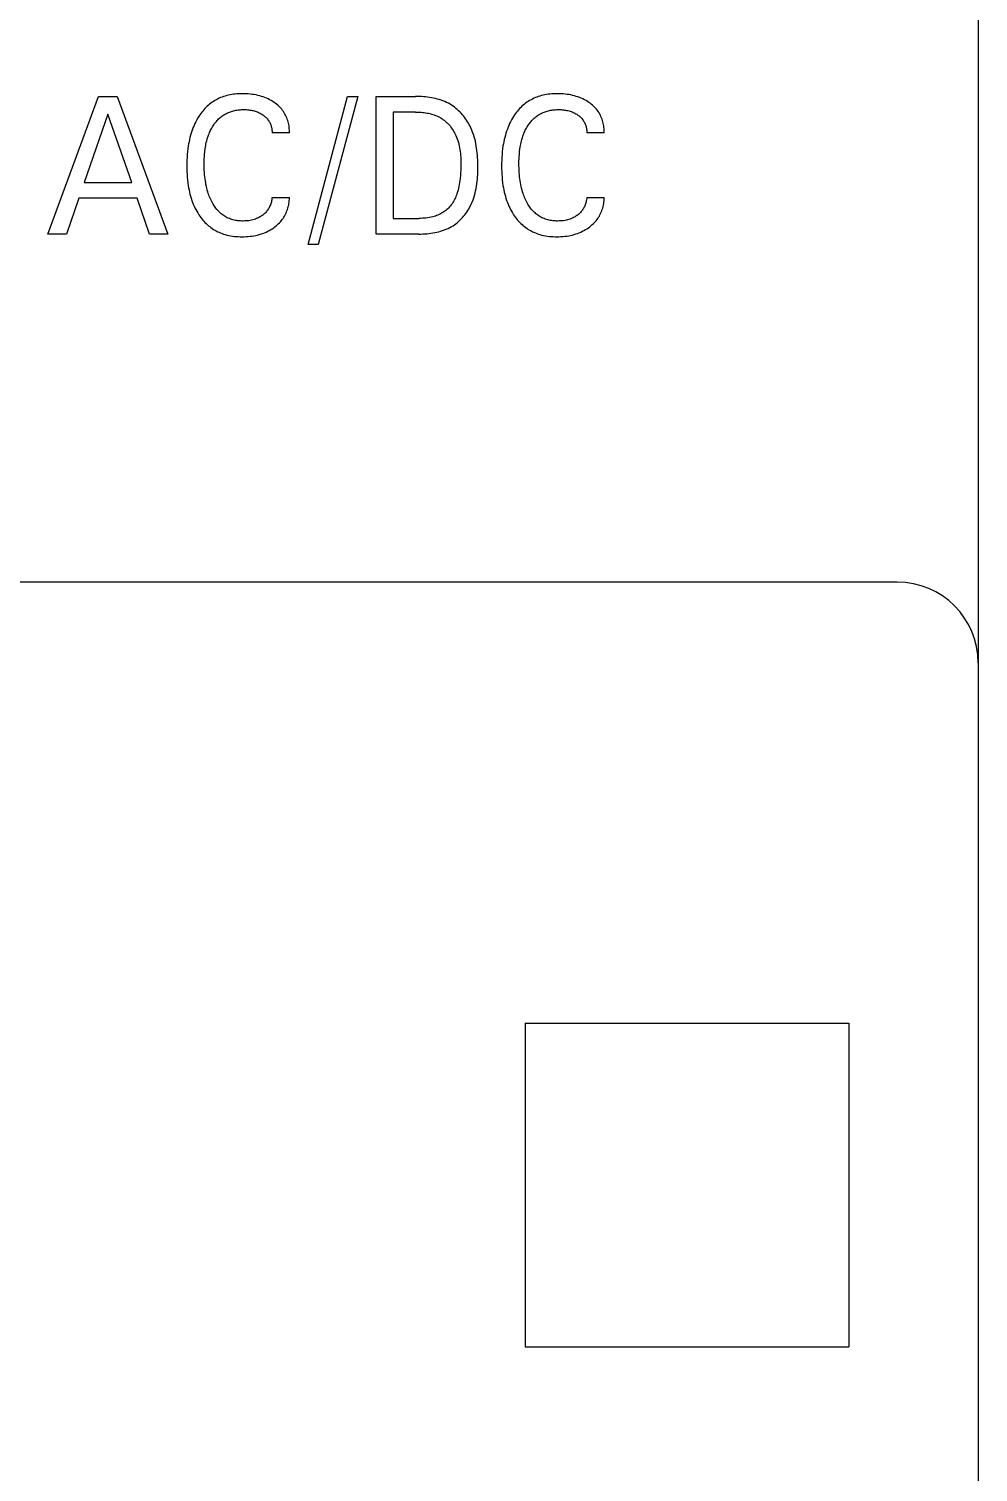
# Model space of a CAD drawing. Extents: x 0 to 420, y 0 to 297.
# Drawn here: x 182.57 to 194.3, y 216.5 to 234.33 of the extents above; entities that cross this region are included whole.
import ezdxf

# ---------------------------------------------------------------- set-up
doc = ezdxf.new("R2010")
doc.units = 0
doc.header["$LTSCALE"] = 23.1
doc.layers.add('10000_FRONT', color=7, linetype='CONTINUOUS')

msp = doc.modelspace()

# ---------------------------------------------------------------- linework, layer by layer
at = {"layer": '10000_FRONT', "color": 7, "linetype": 'CONTINUOUS'}
for p, q in [((194.3, 249), (194.3, 161)), ((182.8, 231.8), (183.428, 233.5)), ((183.428, 233.5), (183.658, 233.5)), ((183.658, 233.5), (184.286, 231.8)), ((184.849, 233.439), (184.833, 233.428)), ((184.866, 233.45), (184.849, 233.439)), ((184.883, 233.459), (184.866, 233.45)), ((184.9, 233.468), (184.883, 233.459)), ((184.918, 233.477), (184.9, 233.468)), ((184.936, 233.485), (184.918, 233.477)), ((184.954, 233.492), (184.936, 233.485)), ((184.973, 233.499), (184.954, 233.492)), ((184.991, 233.505), (184.973, 233.499)), ((185.012, 233.51), (184.991, 233.505)), ((185.033, 233.516), (185.012, 233.51)), ((185.054, 233.52), (185.033, 233.516)), ((185.075, 233.524), (185.054, 233.52)), ((185.096, 233.527), (185.075, 233.524)), ((185.117, 233.529), (185.096, 233.527)), ((185.139, 233.531), (185.117, 233.529)), ((185.16, 233.533), (185.139, 233.531)), ((185.181, 233.533), (185.16, 233.533)), ((185.203, 233.534), (185.181, 233.533)), ((185.228, 233.534), (185.203, 233.534)), ((185.253, 233.533), (185.228, 233.534)), ((185.278, 233.531), (185.253, 233.533)), ((185.303, 233.529), (185.278, 233.531)), ((185.328, 233.526), (185.303, 233.529)), ((185.353, 233.522), (185.328, 233.526)), ((185.375, 233.518), (185.353, 233.522)), ((185.398, 233.513), (185.375, 233.518)), ((185.42, 233.507), (185.398, 233.513)), ((185.442, 233.501), (185.42, 233.507)), ((185.463, 233.494), (185.442, 233.501)), ((185.485, 233.486), (185.463, 233.494)), ((185.505, 233.478), (185.485, 233.486)), ((185.524, 233.469), (185.505, 233.478)), ((185.543, 233.46), (185.524, 233.469)), ((185.562, 233.449), (185.543, 233.46)), ((185.581, 233.438), (185.562, 233.449)), ((185.599, 233.427), (185.581, 233.438)), ((186.02, 231.672), (186.507, 233.5)), ((186.631, 233.5), (186.144, 231.672)), ((186.507, 233.5), (186.631, 233.5)), ((186.861, 231.8), (186.861, 233.5)), ((186.861, 233.5), (187.346, 233.5)), ((187.37, 233.5), (187.346, 233.5)), ((187.395, 233.499), (187.37, 233.5)), ((187.419, 233.498), (187.395, 233.499)), ((187.444, 233.496), (187.419, 233.498)), ((187.469, 233.494), (187.444, 233.496)), ((187.493, 233.491), (187.469, 233.494)), ((187.518, 233.488), (187.493, 233.491)), ((187.542, 233.484), (187.518, 233.488)), ((187.567, 233.479), (187.542, 233.484)), ((187.591, 233.474), (187.567, 233.479)), ((187.615, 233.468), (187.591, 233.474)), ((187.639, 233.461), (187.615, 233.468)), ((187.662, 233.454), (187.639, 233.461)), ((187.685, 233.445), (187.662, 233.454)), ((187.708, 233.436), (187.685, 233.445)), ((187.73, 233.426), (187.708, 233.436)), ((188.74, 233.439), (188.723, 233.428)), ((188.756, 233.45), (188.74, 233.439)), ((188.774, 233.459), (188.756, 233.45)), ((188.791, 233.468), (188.774, 233.459)), ((188.809, 233.477), (188.791, 233.468)), ((188.827, 233.485), (188.809, 233.477)), ((188.845, 233.492), (188.827, 233.485)), ((188.863, 233.499), (188.845, 233.492)), ((188.882, 233.505), (188.863, 233.499)), ((188.903, 233.51), (188.882, 233.505)), ((188.923, 233.516), (188.903, 233.51)), ((188.944, 233.52), (188.923, 233.516)), ((188.965, 233.524), (188.944, 233.52)), ((188.987, 233.527), (188.965, 233.524)), ((189.008, 233.529), (188.987, 233.527)), ((189.029, 233.531), (189.008, 233.529)), ((189.051, 233.533), (189.029, 233.531)), ((189.072, 233.533), (189.051, 233.533)), ((189.093, 233.534), (189.072, 233.533)), ((189.119, 233.534), (189.093, 233.534)), ((189.144, 233.533), (189.119, 233.534)), ((189.169, 233.531), (189.144, 233.533)), ((189.194, 233.529), (189.169, 233.531)), ((189.219, 233.526), (189.194, 233.529)), ((189.243, 233.522), (189.219, 233.526)), ((189.266, 233.518), (189.243, 233.522)), ((189.288, 233.513), (189.266, 233.518)), ((189.31, 233.507), (189.288, 233.513)), ((189.332, 233.501), (189.31, 233.507)), ((189.354, 233.494), (189.332, 233.501)), ((189.375, 233.486), (189.354, 233.494)), ((189.395, 233.478), (189.375, 233.486)), ((189.415, 233.469), (189.395, 233.478)), ((189.434, 233.46), (189.415, 233.469)), ((189.453, 233.449), (189.434, 233.46)), ((189.471, 233.438), (189.453, 233.449)), ((189.489, 233.427), (189.471, 233.438)), ((183.544, 233.281), (183.251, 232.436)), ((183.838, 232.436), (183.544, 233.281)), ((184.679, 233.271), (184.666, 233.251)), ((184.691, 233.288), (184.679, 233.271)), ((184.703, 233.304), (184.691, 233.288)), ((184.715, 233.319), (184.703, 233.304)), ((184.729, 233.335), (184.715, 233.319)), ((184.742, 233.35), (184.729, 233.335)), ((184.756, 233.364), (184.742, 233.35)), ((184.771, 233.378), (184.756, 233.364)), ((184.786, 233.392), (184.771, 233.378)), ((184.801, 233.405), (184.786, 233.392)), ((184.817, 233.417), (184.801, 233.405)), ((184.833, 233.428), (184.817, 233.417)), ((184.943, 233.248), (184.953, 233.256)), ((184.953, 233.256), (184.964, 233.264)), ((184.964, 233.264), (184.975, 233.271)), ((184.975, 233.271), (184.986, 233.278)), ((184.986, 233.278), (184.997, 233.284)), ((184.997, 233.284), (185.009, 233.29)), ((185.009, 233.29), (185.021, 233.296)), ((185.021, 233.296), (185.033, 233.301)), ((185.033, 233.301), (185.045, 233.306)), ((185.045, 233.306), (185.057, 233.311)), ((185.057, 233.311), (185.07, 233.315)), ((185.07, 233.315), (185.083, 233.319)), ((185.083, 233.319), (185.097, 233.323)), ((185.097, 233.323), (185.111, 233.326)), ((185.111, 233.326), (185.125, 233.329)), ((185.125, 233.329), (185.139, 233.331)), ((185.139, 233.331), (185.153, 233.333)), ((185.153, 233.333), (185.167, 233.335)), ((185.167, 233.335), (185.182, 233.336)), ((185.182, 233.336), (185.196, 233.337)), ((185.196, 233.337), (185.21, 233.337)), ((185.21, 233.337), (185.225, 233.337)), ((185.225, 233.337), (185.239, 233.337)), ((185.239, 233.337), (185.254, 233.337)), ((185.254, 233.337), (185.269, 233.336)), ((185.269, 233.336), (185.284, 233.334)), ((185.284, 233.334), (185.298, 233.332)), ((185.298, 233.332), (185.313, 233.33)), ((185.313, 233.33), (185.326, 233.328)), ((185.326, 233.328), (185.339, 233.325)), ((185.339, 233.325), (185.352, 233.321)), ((185.352, 233.321), (185.365, 233.317)), ((185.365, 233.317), (185.378, 233.313)), ((185.378, 233.313), (185.391, 233.308)), ((185.391, 233.308), (185.403, 233.303)), ((185.403, 233.303), (185.414, 233.298)), ((185.414, 233.298), (185.426, 233.292)), ((185.426, 233.292), (185.437, 233.286)), ((185.437, 233.286), (185.448, 233.279)), ((185.448, 233.279), (185.459, 233.272)), ((185.459, 233.272), (185.468, 233.266)), ((185.468, 233.266), (185.476, 233.259)), ((185.476, 233.259), (185.485, 233.252)), ((185.613, 233.416), (185.599, 233.427)), ((185.628, 233.405), (185.613, 233.416)), ((185.642, 233.393), (185.628, 233.405)), ((185.655, 233.381), (185.642, 233.393)), ((185.668, 233.368), (185.655, 233.381)), ((185.681, 233.355), (185.668, 233.368)), ((185.692, 233.342), (185.681, 233.355)), ((185.703, 233.327), (185.692, 233.342)), ((185.714, 233.313), (185.703, 233.327)), ((185.723, 233.298), (185.714, 233.313)), ((185.732, 233.283), (185.723, 233.298)), ((185.74, 233.267), (185.732, 233.283)), ((185.748, 233.251), (185.74, 233.267)), ((187.07, 233.307), (187.07, 231.993)), ((187.346, 233.307), (187.07, 233.307)), ((187.346, 233.307), (187.363, 233.307)), ((187.363, 233.307), (187.381, 233.307)), ((187.381, 233.307), (187.399, 233.306)), ((187.399, 233.306), (187.417, 233.304)), ((187.417, 233.304), (187.435, 233.303)), ((187.435, 233.303), (187.453, 233.301)), ((187.453, 233.301), (187.471, 233.298)), ((187.471, 233.298), (187.489, 233.295)), ((187.489, 233.295), (187.507, 233.292)), ((187.507, 233.292), (187.524, 233.288)), ((187.524, 233.288), (187.542, 233.283)), ((187.542, 233.283), (187.559, 233.278)), ((187.559, 233.278), (187.576, 233.273)), ((187.576, 233.273), (187.593, 233.266)), ((187.593, 233.266), (187.609, 233.26)), ((187.609, 233.26), (187.626, 233.252)), ((187.752, 233.415), (187.73, 233.426)), ((187.773, 233.403), (187.752, 233.415)), ((187.792, 233.391), (187.773, 233.403)), ((187.81, 233.379), (187.792, 233.391)), ((187.827, 233.366), (187.81, 233.379)), ((187.844, 233.353), (187.827, 233.366)), ((187.861, 233.339), (187.844, 233.353)), ((187.877, 233.324), (187.861, 233.339)), ((187.893, 233.309), (187.877, 233.324)), ((187.908, 233.293), (187.893, 233.309)), ((187.923, 233.277), (187.908, 233.293)), ((187.937, 233.26), (187.923, 233.277)), ((187.951, 233.242), (187.937, 233.26)), ((188.57, 233.271), (188.556, 233.251)), ((188.581, 233.288), (188.57, 233.271)), ((188.594, 233.304), (188.581, 233.288)), ((188.606, 233.319), (188.594, 233.304)), ((188.619, 233.335), (188.606, 233.319)), ((188.633, 233.35), (188.619, 233.335)), ((188.647, 233.364), (188.633, 233.35)), ((188.661, 233.378), (188.647, 233.364)), ((188.676, 233.392), (188.661, 233.378)), ((188.692, 233.405), (188.676, 233.392)), ((188.707, 233.417), (188.692, 233.405)), ((188.723, 233.428), (188.707, 233.417)), ((188.833, 233.248), (188.844, 233.256)), ((188.844, 233.256), (188.854, 233.264)), ((188.854, 233.264), (188.865, 233.271)), ((188.865, 233.271), (188.876, 233.278)), ((188.876, 233.278), (188.888, 233.284)), ((188.888, 233.284), (188.899, 233.29)), ((188.899, 233.29), (188.911, 233.296)), ((188.911, 233.296), (188.923, 233.301)), ((188.923, 233.301), (188.935, 233.306)), ((188.935, 233.306), (188.948, 233.311)), ((188.948, 233.311), (188.96, 233.315)), ((188.96, 233.315), (188.974, 233.319)), ((188.974, 233.319), (188.988, 233.323)), ((188.988, 233.323), (189.002, 233.326)), ((189.002, 233.326), (189.016, 233.329)), ((189.016, 233.329), (189.03, 233.331)), ((189.03, 233.331), (189.044, 233.333)), ((189.044, 233.333), (189.058, 233.335)), ((189.058, 233.335), (189.072, 233.336)), ((189.072, 233.336), (189.087, 233.337)), ((189.087, 233.337), (189.101, 233.337)), ((189.101, 233.337), (189.115, 233.337)), ((189.115, 233.337), (189.13, 233.337)), ((189.13, 233.337), (189.145, 233.337)), ((189.145, 233.337), (189.159, 233.336)), ((189.159, 233.336), (189.174, 233.334)), ((189.174, 233.334), (189.189, 233.332)), ((189.189, 233.332), (189.203, 233.33)), ((189.203, 233.33), (189.217, 233.328)), ((189.217, 233.328), (189.23, 233.325)), ((189.23, 233.325), (189.243, 233.321)), ((189.243, 233.321), (189.256, 233.317)), ((189.256, 233.317), (189.269, 233.313)), ((189.269, 233.313), (189.281, 233.308)), ((189.281, 233.308), (189.293, 233.303)), ((189.293, 233.303), (189.305, 233.298)), ((189.305, 233.298), (189.316, 233.292)), ((189.316, 233.292), (189.328, 233.286)), ((189.328, 233.286), (189.339, 233.279)), ((189.339, 233.279), (189.349, 233.272)), ((189.349, 233.272), (189.358, 233.266)), ((189.358, 233.266), (189.367, 233.259)), ((189.367, 233.259), (189.375, 233.252)), ((189.504, 233.416), (189.489, 233.427)), ((189.518, 233.405), (189.504, 233.416)), ((189.532, 233.393), (189.518, 233.405)), ((189.546, 233.381), (189.532, 233.393)), ((189.559, 233.368), (189.546, 233.381)), ((189.571, 233.355), (189.559, 233.368)), ((189.583, 233.342), (189.571, 233.355)), ((189.594, 233.327), (189.583, 233.342)), ((189.604, 233.313), (189.594, 233.327)), ((189.614, 233.298), (189.604, 233.313)), ((189.623, 233.283), (189.614, 233.298)), ((189.631, 233.267), (189.623, 233.283)), ((189.638, 233.251), (189.631, 233.267)), ((184.59, 233.097), (184.581, 233.072)), ((184.599, 233.12), (184.59, 233.097)), ((184.608, 233.143), (184.599, 233.12)), ((184.618, 233.165), (184.608, 233.143)), ((184.629, 233.187), (184.618, 233.165)), ((184.641, 233.209), (184.629, 233.187)), ((184.653, 233.23), (184.641, 233.209)), ((184.666, 233.251), (184.653, 233.23)), ((184.806, 233.067), (184.813, 233.082)), ((184.813, 233.082), (184.82, 233.096)), ((184.82, 233.096), (184.828, 233.11)), ((184.828, 233.11), (184.836, 233.124)), ((184.836, 233.124), (184.844, 233.137)), ((184.844, 233.137), (184.851, 233.149)), ((184.851, 233.149), (184.859, 233.16)), ((184.859, 233.16), (184.867, 233.171)), ((184.867, 233.171), (184.876, 233.182)), ((184.876, 233.182), (184.884, 233.192)), ((184.884, 233.192), (184.893, 233.202)), ((184.893, 233.202), (184.902, 233.212)), ((184.902, 233.212), (184.912, 233.222)), ((184.912, 233.222), (184.922, 233.231)), ((184.922, 233.231), (184.932, 233.24)), ((184.932, 233.24), (184.943, 233.248)), ((185.485, 233.252), (185.493, 233.245)), ((185.493, 233.245), (185.501, 233.238)), ((185.501, 233.238), (185.508, 233.23)), ((185.508, 233.23), (185.515, 233.222)), ((185.515, 233.222), (185.522, 233.213)), ((185.522, 233.213), (185.528, 233.205)), ((185.528, 233.205), (185.534, 233.196)), ((185.534, 233.196), (185.539, 233.187)), ((185.539, 233.187), (185.544, 233.178)), ((185.544, 233.178), (185.549, 233.168)), ((185.549, 233.168), (185.553, 233.159)), ((185.553, 233.159), (185.557, 233.149)), ((185.557, 233.149), (185.56, 233.139)), ((185.56, 233.139), (185.563, 233.128)), ((185.563, 233.128), (185.566, 233.117)), ((185.566, 233.117), (185.568, 233.106)), ((185.568, 233.106), (185.57, 233.095)), ((185.57, 233.095), (185.571, 233.083)), ((185.571, 233.083), (185.572, 233.072)), ((185.755, 233.235), (185.748, 233.251)), ((185.761, 233.218), (185.755, 233.235)), ((185.766, 233.202), (185.761, 233.218)), ((185.771, 233.185), (185.766, 233.202)), ((185.775, 233.168), (185.771, 233.185)), ((185.779, 233.152), (185.775, 233.168)), ((185.782, 233.135), (185.779, 233.152)), ((185.784, 233.118), (185.782, 233.135)), ((185.786, 233.1), (185.784, 233.118)), ((185.787, 233.083), (185.786, 233.1)), ((185.787, 233.066), (185.787, 233.083)), ((187.626, 233.252), (187.642, 233.244)), ((187.642, 233.244), (187.657, 233.235)), ((187.657, 233.235), (187.671, 233.226)), ((187.671, 233.226), (187.685, 233.216)), ((187.685, 233.216), (187.699, 233.206)), ((187.699, 233.206), (187.712, 233.196)), ((187.712, 233.196), (187.725, 233.184)), ((187.725, 233.184), (187.737, 233.173)), ((187.737, 233.173), (187.749, 233.16)), ((187.749, 233.16), (187.761, 233.148)), ((187.761, 233.148), (187.772, 233.135)), ((187.772, 233.135), (187.782, 233.121)), ((187.782, 233.121), (187.792, 233.107)), ((187.792, 233.107), (187.802, 233.093)), ((187.802, 233.093), (187.812, 233.079)), ((187.812, 233.079), (187.82, 233.064)), ((187.964, 233.225), (187.951, 233.242)), ((187.976, 233.207), (187.964, 233.225)), ((187.988, 233.188), (187.976, 233.207)), ((187.999, 233.169), (187.988, 233.188)), ((188.01, 233.15), (187.999, 233.169)), ((188.02, 233.131), (188.01, 233.15)), ((188.03, 233.111), (188.02, 233.131)), ((188.042, 233.085), (188.03, 233.111)), ((188.052, 233.058), (188.042, 233.085)), ((188.481, 233.097), (188.472, 233.072)), ((188.489, 233.12), (188.481, 233.097)), ((188.499, 233.143), (188.489, 233.12)), ((188.509, 233.165), (188.499, 233.143)), ((188.52, 233.187), (188.509, 233.165)), ((188.531, 233.209), (188.52, 233.187)), ((188.543, 233.23), (188.531, 233.209)), ((188.556, 233.251), (188.543, 233.23)), ((188.697, 233.067), (188.703, 233.082)), ((188.703, 233.082), (188.711, 233.096)), ((188.711, 233.096), (188.718, 233.11)), ((188.718, 233.11), (188.726, 233.124)), ((188.726, 233.124), (188.735, 233.137)), ((188.735, 233.137), (188.742, 233.149)), ((188.742, 233.149), (188.75, 233.16)), ((188.75, 233.16), (188.758, 233.171)), ((188.758, 233.171), (188.766, 233.182)), ((188.766, 233.182), (188.775, 233.192)), ((188.775, 233.192), (188.784, 233.202)), ((188.784, 233.202), (188.793, 233.212)), ((188.793, 233.212), (188.803, 233.222)), ((188.803, 233.222), (188.813, 233.231)), ((188.813, 233.231), (188.823, 233.24)), ((188.823, 233.24), (188.833, 233.248)), ((189.375, 233.252), (189.383, 233.245)), ((189.383, 233.245), (189.391, 233.238)), ((189.391, 233.238), (189.399, 233.23)), ((189.399, 233.23), (189.406, 233.222)), ((189.406, 233.222), (189.413, 233.213)), ((189.413, 233.213), (189.419, 233.205)), ((189.419, 233.205), (189.424, 233.196)), ((189.424, 233.196), (189.43, 233.187)), ((189.43, 233.187), (189.435, 233.178)), ((189.435, 233.178), (189.439, 233.168)), ((189.439, 233.168), (189.443, 233.159)), ((189.443, 233.159), (189.447, 233.149)), ((189.447, 233.149), (189.451, 233.139)), ((189.451, 233.139), (189.454, 233.128)), ((189.454, 233.128), (189.457, 233.117)), ((189.457, 233.117), (189.459, 233.106)), ((189.459, 233.106), (189.461, 233.095)), ((189.461, 233.095), (189.462, 233.083)), ((189.462, 233.083), (189.463, 233.072)), ((189.645, 233.235), (189.638, 233.251)), ((189.651, 233.218), (189.645, 233.235)), ((189.657, 233.202), (189.651, 233.218)), ((189.662, 233.185), (189.657, 233.202)), ((189.666, 233.168), (189.662, 233.185)), ((189.669, 233.152), (189.666, 233.168)), ((189.672, 233.135), (189.669, 233.152)), ((189.675, 233.118), (189.672, 233.135)), ((189.676, 233.1), (189.675, 233.118)), ((189.678, 233.083), (189.676, 233.1)), ((189.678, 233.066), (189.678, 233.083)), ((184.541, 232.914), (184.537, 232.888)), ((184.546, 232.941), (184.541, 232.914)), ((184.552, 232.968), (184.546, 232.941)), ((184.558, 232.994), (184.552, 232.968)), ((184.565, 233.02), (184.558, 232.994)), ((184.573, 233.046), (184.565, 233.02)), ((184.581, 233.072), (184.573, 233.046)), ((184.752, 232.892), (184.756, 232.912)), ((184.756, 232.912), (184.76, 232.931)), ((184.76, 232.931), (184.765, 232.951)), ((184.765, 232.951), (184.77, 232.97)), ((184.77, 232.97), (184.776, 232.989)), ((184.776, 232.989), (184.783, 233.008)), ((184.783, 233.008), (184.788, 233.023)), ((184.788, 233.023), (184.794, 233.038)), ((184.794, 233.038), (184.8, 233.053)), ((184.8, 233.053), (184.806, 233.067)), ((185.572, 233.072), (185.573, 233.061)), ((185.573, 233.061), (185.573, 233.049)), ((185.787, 233.049), (185.573, 233.049)), ((185.787, 233.049), (185.787, 233.066)), ((187.82, 233.064), (187.829, 233.049)), ((187.829, 233.049), (187.837, 233.034)), ((187.837, 233.034), (187.844, 233.019)), ((187.844, 233.019), (187.853, 232.997)), ((187.853, 232.997), (187.861, 232.976)), ((187.861, 232.976), (187.869, 232.954)), ((187.869, 232.954), (187.875, 232.932)), ((187.875, 232.932), (187.881, 232.91)), ((187.881, 232.91), (187.886, 232.888)), ((188.062, 233.03), (188.052, 233.058)), ((188.071, 233.003), (188.062, 233.03)), ((188.079, 232.975), (188.071, 233.003)), ((188.086, 232.946), (188.079, 232.975)), ((188.092, 232.918), (188.086, 232.946)), ((188.097, 232.889), (188.092, 232.918)), ((188.432, 232.914), (188.427, 232.888)), ((188.437, 232.941), (188.432, 232.914)), ((188.442, 232.968), (188.437, 232.941)), ((188.449, 232.994), (188.442, 232.968)), ((188.456, 233.02), (188.449, 232.994)), ((188.463, 233.046), (188.456, 233.02)), ((188.472, 233.072), (188.463, 233.046)), ((188.643, 232.892), (188.647, 232.912)), ((188.647, 232.912), (188.651, 232.931)), ((188.651, 232.931), (188.656, 232.951)), ((188.656, 232.951), (188.661, 232.97)), ((188.661, 232.97), (188.667, 232.989)), ((188.667, 232.989), (188.673, 233.008)), ((188.673, 233.008), (188.678, 233.023)), ((188.678, 233.023), (188.684, 233.038)), ((188.684, 233.038), (188.69, 233.053)), ((188.69, 233.053), (188.697, 233.067)), ((189.463, 233.072), (189.463, 233.061)), ((189.463, 233.061), (189.463, 233.049)), ((189.678, 233.049), (189.463, 233.049)), ((189.678, 233.049), (189.678, 233.066)), ((184.522, 232.748), (184.52, 232.713)), ((184.524, 232.783), (184.522, 232.748)), ((184.527, 232.818), (184.524, 232.783)), ((184.532, 232.853), (184.527, 232.818)), ((184.537, 232.888), (184.532, 232.853)), ((184.734, 232.699), (184.735, 232.728)), ((184.735, 232.728), (184.736, 232.758)), ((184.736, 232.758), (184.738, 232.787)), ((184.738, 232.787), (184.741, 232.816)), ((184.741, 232.816), (184.746, 232.852)), ((184.746, 232.852), (184.749, 232.872)), ((184.749, 232.872), (184.752, 232.892)), ((187.886, 232.888), (187.891, 232.865)), ((187.891, 232.865), (187.894, 232.842)), ((187.894, 232.842), (187.897, 232.819)), ((187.897, 232.819), (187.9, 232.796)), ((187.9, 232.796), (187.902, 232.773)), ((187.902, 232.773), (187.904, 232.75)), ((187.904, 232.75), (187.905, 232.727)), ((187.905, 232.727), (187.906, 232.704)), ((188.101, 232.86), (188.097, 232.889)), ((188.105, 232.831), (188.101, 232.86)), ((188.108, 232.802), (188.105, 232.831)), ((188.111, 232.773), (188.108, 232.802)), ((188.112, 232.744), (188.111, 232.773)), ((188.114, 232.714), (188.112, 232.744)), ((188.412, 232.748), (188.411, 232.713)), ((188.415, 232.783), (188.412, 232.748)), ((188.418, 232.818), (188.415, 232.783)), ((188.422, 232.853), (188.418, 232.818)), ((188.427, 232.888), (188.422, 232.853)), ((188.624, 232.699), (188.625, 232.728)), ((188.625, 232.728), (188.627, 232.758)), ((188.627, 232.758), (188.629, 232.787)), ((188.629, 232.787), (188.632, 232.816)), ((188.632, 232.816), (188.636, 232.852)), ((188.636, 232.852), (188.639, 232.872)), ((188.639, 232.872), (188.643, 232.892)), ((184.52, 232.713), (184.519, 232.677)), ((184.519, 232.677), (184.519, 232.642)), ((184.519, 232.642), (184.519, 232.607)), ((184.519, 232.607), (184.52, 232.572)), ((184.52, 232.572), (184.522, 232.537)), ((184.733, 232.67), (184.734, 232.699)), ((184.734, 232.643), (184.733, 232.67)), ((184.734, 232.616), (184.734, 232.643)), ((184.735, 232.589), (184.734, 232.616)), ((184.737, 232.562), (184.735, 232.589)), ((184.739, 232.535), (184.737, 232.562)), ((187.903, 232.558), (187.901, 232.525)), ((187.905, 232.591), (187.903, 232.558)), ((187.906, 232.625), (187.905, 232.591)), ((187.906, 232.704), (187.906, 232.681)), ((187.906, 232.681), (187.906, 232.658)), ((187.906, 232.658), (187.906, 232.625)), ((188.115, 232.685), (188.114, 232.714)), ((188.114, 232.536), (188.115, 232.566)), ((188.115, 232.655), (188.115, 232.685)), ((188.115, 232.625), (188.115, 232.655)), ((188.115, 232.596), (188.115, 232.625)), ((188.115, 232.566), (188.115, 232.596)), ((188.41, 232.677), (188.409, 232.642)), ((188.409, 232.642), (188.41, 232.607)), ((188.411, 232.713), (188.41, 232.677)), ((188.41, 232.607), (188.411, 232.572)), ((188.411, 232.572), (188.412, 232.537)), ((188.624, 232.67), (188.624, 232.699)), ((188.624, 232.643), (188.624, 232.67)), ((188.625, 232.616), (188.624, 232.643)), ((188.626, 232.589), (188.625, 232.616)), ((188.627, 232.562), (188.626, 232.589)), ((188.629, 232.535), (188.627, 232.562)), ((183.251, 232.436), (183.838, 232.436)), ((184.522, 232.537), (184.524, 232.502)), ((184.524, 232.502), (184.527, 232.468)), ((184.527, 232.468), (184.532, 232.433)), ((184.532, 232.433), (184.537, 232.398)), ((184.537, 232.398), (184.541, 232.372)), ((184.541, 232.372), (184.546, 232.346)), ((184.742, 232.508), (184.739, 232.535)), ((184.745, 232.482), (184.742, 232.508)), ((184.748, 232.458), (184.745, 232.482)), ((184.752, 232.435), (184.748, 232.458)), ((184.756, 232.411), (184.752, 232.435)), ((184.761, 232.388), (184.756, 232.411)), ((184.766, 232.365), (184.761, 232.388)), ((184.772, 232.342), (184.766, 232.365)), ((187.877, 232.366), (187.871, 232.343)), ((187.882, 232.389), (187.877, 232.366)), ((187.887, 232.413), (187.882, 232.389)), ((187.891, 232.436), (187.887, 232.413)), ((187.894, 232.459), (187.891, 232.436)), ((187.898, 232.492), (187.894, 232.459)), ((187.901, 232.525), (187.898, 232.492)), ((188.095, 232.361), (188.1, 232.39)), ((188.1, 232.39), (188.104, 232.419)), ((188.104, 232.419), (188.107, 232.448)), ((188.107, 232.448), (188.11, 232.477)), ((188.11, 232.477), (188.112, 232.507)), ((188.112, 232.507), (188.114, 232.536)), ((188.412, 232.537), (188.415, 232.502)), ((188.415, 232.502), (188.418, 232.468)), ((188.418, 232.468), (188.422, 232.433)), ((188.422, 232.433), (188.427, 232.398)), ((188.427, 232.398), (188.432, 232.372)), ((188.432, 232.372), (188.437, 232.346)), ((188.632, 232.508), (188.629, 232.535)), ((188.635, 232.482), (188.632, 232.508)), ((188.639, 232.458), (188.635, 232.482)), ((188.642, 232.435), (188.639, 232.458)), ((188.647, 232.411), (188.642, 232.435)), ((188.651, 232.388), (188.647, 232.411)), ((188.657, 232.365), (188.651, 232.388)), ((188.663, 232.342), (188.657, 232.365)), ((183.184, 232.243), (183.032, 231.8)), ((183.904, 232.243), (183.184, 232.243)), ((184.058, 231.8), (183.904, 232.243)), ((184.546, 232.346), (184.552, 232.319)), ((184.552, 232.319), (184.558, 232.293)), ((184.558, 232.293), (184.565, 232.267)), ((184.565, 232.267), (184.573, 232.242)), ((184.573, 232.242), (184.581, 232.216)), ((184.581, 232.216), (184.59, 232.191)), ((184.59, 232.191), (184.599, 232.168)), ((184.779, 232.32), (184.772, 232.342)), ((184.784, 232.302), (184.779, 232.32)), ((184.79, 232.285), (184.784, 232.302)), ((184.797, 232.268), (184.79, 232.285)), ((184.803, 232.251), (184.797, 232.268)), ((184.811, 232.234), (184.803, 232.251)), ((184.818, 232.217), (184.811, 232.234)), ((184.827, 232.201), (184.818, 232.217)), ((184.835, 232.184), (184.827, 232.201)), ((184.843, 232.171), (184.835, 232.184)), ((185.56, 232.186), (185.556, 232.173)), ((185.564, 232.199), (185.56, 232.186)), ((185.567, 232.211), (185.564, 232.199)), ((185.569, 232.224), (185.567, 232.211)), ((185.571, 232.238), (185.569, 232.224)), ((185.573, 232.251), (185.571, 232.238)), ((185.573, 232.251), (185.787, 232.251)), ((185.781, 232.176), (185.784, 232.194)), ((185.784, 232.194), (185.786, 232.213)), ((185.786, 232.213), (185.787, 232.232)), ((185.787, 232.232), (185.787, 232.251)), ((187.806, 232.188), (187.797, 232.173)), ((187.815, 232.203), (187.806, 232.188)), ((187.824, 232.218), (187.815, 232.203)), ((187.831, 232.234), (187.824, 232.218)), ((187.839, 232.249), (187.831, 232.234)), ((187.845, 232.265), (187.839, 232.249)), ((187.852, 232.282), (187.845, 232.265)), ((187.857, 232.298), (187.852, 232.282)), ((187.865, 232.321), (187.857, 232.298)), ((187.871, 232.343), (187.865, 232.321)), ((188.034, 232.167), (188.046, 232.194)), ((188.046, 232.194), (188.057, 232.221)), ((188.057, 232.221), (188.067, 232.248)), ((188.067, 232.248), (188.075, 232.276)), ((188.075, 232.276), (188.083, 232.304)), ((188.083, 232.304), (188.089, 232.332)), ((188.089, 232.332), (188.095, 232.361)), ((188.437, 232.346), (188.443, 232.319)), ((188.443, 232.319), (188.449, 232.293)), ((188.449, 232.293), (188.456, 232.267)), ((188.456, 232.267), (188.464, 232.242)), ((188.464, 232.242), (188.472, 232.216)), ((188.472, 232.216), (188.481, 232.191)), ((188.481, 232.191), (188.49, 232.168)), ((188.669, 232.32), (188.663, 232.342)), ((188.675, 232.302), (188.669, 232.32)), ((188.681, 232.285), (188.675, 232.302)), ((188.687, 232.268), (188.681, 232.285)), ((188.694, 232.251), (188.687, 232.268)), ((188.701, 232.234), (188.694, 232.251)), ((188.709, 232.217), (188.701, 232.234)), ((188.717, 232.201), (188.709, 232.217)), ((188.726, 232.184), (188.717, 232.201)), ((188.734, 232.171), (188.726, 232.184)), ((189.451, 232.186), (189.447, 232.173)), ((189.454, 232.199), (189.451, 232.186)), ((189.457, 232.211), (189.454, 232.199)), ((189.46, 232.224), (189.457, 232.211)), ((189.462, 232.238), (189.46, 232.224)), ((189.463, 232.251), (189.462, 232.238)), ((189.463, 232.251), (189.678, 232.251)), ((189.672, 232.176), (189.674, 232.194)), ((189.674, 232.194), (189.676, 232.213)), ((189.676, 232.213), (189.677, 232.232)), ((189.677, 232.232), (189.678, 232.251)), ((184.599, 232.168), (184.609, 232.146)), ((184.609, 232.146), (184.619, 232.124)), ((184.619, 232.124), (184.63, 232.102)), ((184.63, 232.102), (184.641, 232.081)), ((184.641, 232.081), (184.654, 232.06)), ((184.654, 232.06), (184.667, 232.039)), ((184.667, 232.039), (184.68, 232.019)), ((184.68, 232.019), (184.692, 232.003)), ((184.851, 232.157), (184.843, 232.171)), ((184.86, 232.144), (184.851, 232.157)), ((184.869, 232.131), (184.86, 232.144)), ((184.879, 232.118), (184.869, 232.131)), ((184.889, 232.105), (184.879, 232.118)), ((184.899, 232.093), (184.889, 232.105)), ((184.91, 232.082), (184.899, 232.093)), ((184.921, 232.071), (184.91, 232.082)), ((184.932, 232.06), (184.921, 232.071)), ((184.944, 232.05), (184.932, 232.06)), ((184.955, 232.041), (184.944, 232.05)), ((184.967, 232.032), (184.955, 232.041)), ((184.979, 232.024), (184.967, 232.032)), ((184.992, 232.016), (184.979, 232.024)), ((185.005, 232.009), (184.992, 232.016)), ((185.018, 232.002), (185.005, 232.009)), ((185.416, 232.007), (185.405, 232.001)), ((185.427, 232.013), (185.416, 232.007)), ((185.438, 232.02), (185.427, 232.013)), ((185.449, 232.028), (185.438, 232.02)), ((185.459, 232.035), (185.449, 232.028)), ((185.468, 232.043), (185.459, 232.035)), ((185.477, 232.051), (185.468, 232.043)), ((185.486, 232.059), (185.477, 232.051)), ((185.495, 232.068), (185.486, 232.059)), ((185.503, 232.077), (185.495, 232.068)), ((185.51, 232.086), (185.503, 232.077)), ((185.518, 232.096), (185.51, 232.086)), ((185.524, 232.106), (185.518, 232.096)), ((185.531, 232.116), (185.524, 232.106)), ((185.537, 232.127), (185.531, 232.116)), ((185.542, 232.138), (185.537, 232.127)), ((185.547, 232.149), (185.542, 232.138)), ((185.552, 232.161), (185.547, 232.149)), ((185.556, 232.173), (185.552, 232.161)), ((185.708, 231.992), (185.718, 232.007)), ((185.718, 232.007), (185.727, 232.022)), ((185.727, 232.022), (185.736, 232.037)), ((185.736, 232.037), (185.743, 232.053)), ((185.743, 232.053), (185.75, 232.069)), ((185.75, 232.069), (185.757, 232.086)), ((185.757, 232.086), (185.763, 232.102)), ((185.763, 232.102), (185.769, 232.12)), ((185.769, 232.12), (185.773, 232.139)), ((185.773, 232.139), (185.778, 232.157)), ((185.778, 232.157), (185.781, 232.176)), ((187.538, 232.008), (187.517, 232.004)), ((187.56, 232.013), (187.538, 232.008)), ((187.576, 232.017), (187.56, 232.013)), ((187.591, 232.022), (187.576, 232.017)), ((187.607, 232.028), (187.591, 232.022)), ((187.623, 232.034), (187.607, 232.028)), ((187.638, 232.041), (187.623, 232.034)), ((187.653, 232.048), (187.638, 232.041)), ((187.668, 232.056), (187.653, 232.048)), ((187.682, 232.064), (187.668, 232.056)), ((187.696, 232.073), (187.682, 232.064)), ((187.709, 232.082), (187.696, 232.073)), ((187.721, 232.092), (187.709, 232.082)), ((187.733, 232.102), (187.721, 232.092)), ((187.745, 232.113), (187.733, 232.102)), ((187.756, 232.124), (187.745, 232.113)), ((187.767, 232.136), (187.756, 232.124)), ((187.778, 232.148), (187.767, 232.136)), ((187.787, 232.161), (187.778, 232.148)), ((187.797, 232.173), (187.787, 232.161)), ((187.926, 232.003), (187.94, 232.019)), ((187.94, 232.019), (187.954, 232.036)), ((187.954, 232.036), (187.967, 232.054)), ((187.967, 232.054), (187.98, 232.072)), ((187.98, 232.072), (187.992, 232.09)), ((187.992, 232.09), (188.004, 232.109)), ((188.004, 232.109), (188.015, 232.128)), ((188.015, 232.128), (188.025, 232.147)), ((188.025, 232.147), (188.034, 232.167)), ((188.49, 232.168), (188.5, 232.146)), ((188.5, 232.146), (188.51, 232.124)), ((188.51, 232.124), (188.521, 232.102)), ((188.521, 232.102), (188.532, 232.081)), ((188.532, 232.081), (188.544, 232.06)), ((188.544, 232.06), (188.557, 232.039)), ((188.557, 232.039), (188.571, 232.019)), ((188.571, 232.019), (188.582, 232.003)), ((188.742, 232.157), (188.734, 232.171)), ((188.751, 232.144), (188.742, 232.157)), ((188.76, 232.131), (188.751, 232.144)), ((188.769, 232.118), (188.76, 232.131)), ((188.779, 232.105), (188.769, 232.118)), ((188.789, 232.093), (188.779, 232.105)), ((188.8, 232.082), (188.789, 232.093)), ((188.811, 232.071), (188.8, 232.082)), ((188.823, 232.06), (188.811, 232.071)), ((188.834, 232.05), (188.823, 232.06)), ((188.846, 232.041), (188.834, 232.05)), ((188.858, 232.032), (188.846, 232.041)), ((188.87, 232.024), (188.858, 232.032)), ((188.883, 232.016), (188.87, 232.024)), ((188.896, 232.009), (188.883, 232.016)), ((188.909, 232.002), (188.896, 232.009)), ((189.307, 232.007), (189.295, 232.001)), ((189.318, 232.013), (189.307, 232.007)), ((189.329, 232.02), (189.318, 232.013)), ((189.34, 232.028), (189.329, 232.02)), ((189.349, 232.035), (189.34, 232.028)), ((189.359, 232.043), (189.349, 232.035)), ((189.368, 232.051), (189.359, 232.043)), ((189.377, 232.059), (189.368, 232.051)), ((189.385, 232.068), (189.377, 232.059)), ((189.393, 232.077), (189.385, 232.068)), ((189.401, 232.086), (189.393, 232.077)), ((189.408, 232.096), (189.401, 232.086)), ((189.415, 232.106), (189.408, 232.096)), ((189.421, 232.116), (189.415, 232.106)), ((189.427, 232.127), (189.421, 232.116)), ((189.433, 232.138), (189.427, 232.127)), ((189.438, 232.149), (189.433, 232.138)), ((189.442, 232.161), (189.438, 232.149)), ((189.447, 232.173), (189.442, 232.161)), ((189.599, 231.992), (189.609, 232.007)), ((189.609, 232.007), (189.618, 232.022)), ((189.618, 232.022), (189.626, 232.037)), ((189.626, 232.037), (189.634, 232.053)), ((189.634, 232.053), (189.641, 232.069)), ((189.641, 232.069), (189.648, 232.086)), ((189.648, 232.086), (189.653, 232.102)), ((189.653, 232.102), (189.659, 232.12)), ((189.659, 232.12), (189.664, 232.139)), ((189.664, 232.139), (189.668, 232.157)), ((189.668, 232.157), (189.672, 232.176)), ((184.692, 232.003), (184.704, 231.988)), ((184.704, 231.988), (184.717, 231.972)), ((184.717, 231.972), (184.73, 231.958)), ((184.73, 231.958), (184.743, 231.943)), ((184.743, 231.943), (184.757, 231.929)), ((184.757, 231.929), (184.771, 231.916)), ((184.771, 231.916), (184.786, 231.903)), ((184.786, 231.903), (184.802, 231.891)), ((184.802, 231.891), (184.817, 231.879)), ((184.817, 231.879), (184.833, 231.868)), ((184.833, 231.868), (184.85, 231.857)), ((184.85, 231.857), (184.866, 231.847)), ((184.866, 231.847), (184.883, 231.838)), ((184.883, 231.838), (184.901, 231.829)), ((184.901, 231.829), (184.919, 231.821)), ((185.031, 231.996), (185.018, 232.002)), ((185.045, 231.99), (185.031, 231.996)), ((185.059, 231.985), (185.045, 231.99)), ((185.074, 231.98), (185.059, 231.985)), ((185.089, 231.976), (185.074, 231.98)), ((185.105, 231.972), (185.089, 231.976)), ((185.12, 231.969), (185.105, 231.972)), ((185.136, 231.966), (185.12, 231.969)), ((185.151, 231.964), (185.136, 231.966)), ((185.167, 231.962), (185.151, 231.964)), ((185.183, 231.961), (185.167, 231.962)), ((185.199, 231.96), (185.183, 231.961)), ((185.215, 231.96), (185.199, 231.96)), ((185.233, 231.961), (185.215, 231.96)), ((185.25, 231.961), (185.233, 231.961)), ((185.268, 231.963), (185.25, 231.961)), ((185.286, 231.965), (185.268, 231.963)), ((185.303, 231.968), (185.286, 231.965)), ((185.319, 231.971), (185.303, 231.968)), ((185.335, 231.975), (185.319, 231.971)), ((185.35, 231.979), (185.335, 231.975)), ((185.366, 231.984), (185.35, 231.979)), ((185.381, 231.99), (185.366, 231.984)), ((185.393, 231.995), (185.381, 231.99)), ((185.405, 232.001), (185.393, 231.995)), ((185.499, 231.825), (185.519, 231.834)), ((185.519, 231.834), (185.538, 231.844)), ((185.538, 231.844), (185.557, 231.855)), ((185.557, 231.855), (185.575, 231.866)), ((185.575, 231.866), (185.593, 231.878)), ((185.593, 231.878), (185.608, 231.889)), ((185.608, 231.889), (185.622, 231.9)), ((185.622, 231.9), (185.636, 231.912)), ((185.636, 231.912), (185.65, 231.924)), ((185.65, 231.924), (185.663, 231.937)), ((185.663, 231.937), (185.675, 231.95)), ((185.675, 231.95), (185.687, 231.964)), ((185.687, 231.964), (185.698, 231.978)), ((185.698, 231.978), (185.708, 231.992)), ((187.07, 231.993), (187.388, 231.993)), ((187.409, 231.993), (187.388, 231.993)), ((187.431, 231.994), (187.409, 231.993)), ((187.453, 231.995), (187.431, 231.994)), ((187.474, 231.997), (187.453, 231.995)), ((187.496, 232), (187.474, 231.997)), ((187.517, 232.004), (187.496, 232)), ((187.608, 231.822), (187.632, 231.828)), ((187.632, 231.828), (187.656, 231.834)), ((187.656, 231.834), (187.68, 231.842)), ((187.68, 231.842), (187.703, 231.85)), ((187.703, 231.85), (187.726, 231.859)), ((187.726, 231.859), (187.748, 231.869)), ((187.748, 231.869), (187.77, 231.88)), ((187.77, 231.88), (187.792, 231.892)), ((187.792, 231.892), (187.81, 231.903)), ((187.81, 231.903), (187.828, 231.915)), ((187.828, 231.915), (187.846, 231.928)), ((187.846, 231.928), (187.863, 231.942)), ((187.863, 231.942), (187.879, 231.956)), ((187.879, 231.956), (187.895, 231.971)), ((187.895, 231.971), (187.911, 231.987)), ((187.911, 231.987), (187.926, 232.003)), ((188.582, 232.003), (188.595, 231.988)), ((188.595, 231.988), (188.607, 231.972)), ((188.607, 231.972), (188.62, 231.958)), ((188.62, 231.958), (188.634, 231.943)), ((188.634, 231.943), (188.648, 231.929)), ((188.648, 231.929), (188.662, 231.916)), ((188.662, 231.916), (188.677, 231.903)), ((188.677, 231.903), (188.692, 231.891)), ((188.692, 231.891), (188.708, 231.879)), ((188.708, 231.879), (188.724, 231.868)), ((188.724, 231.868), (188.74, 231.857)), ((188.74, 231.857), (188.757, 231.847)), ((188.757, 231.847), (188.774, 231.838)), ((188.774, 231.838), (188.791, 231.829)), ((188.791, 231.829), (188.809, 231.821)), ((188.922, 231.996), (188.909, 232.002)), ((188.936, 231.99), (188.922, 231.996)), ((188.95, 231.985), (188.936, 231.99)), ((188.965, 231.98), (188.95, 231.985)), ((188.98, 231.976), (188.965, 231.98)), ((188.995, 231.972), (188.98, 231.976)), ((189.011, 231.969), (188.995, 231.972)), ((189.026, 231.966), (189.011, 231.969)), ((189.042, 231.964), (189.026, 231.966)), ((189.058, 231.962), (189.042, 231.964)), ((189.074, 231.961), (189.058, 231.962)), ((189.09, 231.96), (189.074, 231.961)), ((189.105, 231.96), (189.09, 231.96)), ((189.123, 231.961), (189.105, 231.96)), ((189.141, 231.961), (189.123, 231.961)), ((189.159, 231.963), (189.141, 231.961)), ((189.176, 231.965), (189.159, 231.963)), ((189.194, 231.968), (189.176, 231.965)), ((189.21, 231.971), (189.194, 231.968)), ((189.225, 231.975), (189.21, 231.971)), ((189.241, 231.979), (189.225, 231.975)), ((189.256, 231.984), (189.241, 231.979)), ((189.272, 231.99), (189.256, 231.984)), ((189.284, 231.995), (189.272, 231.99)), ((189.295, 232.001), (189.284, 231.995)), ((189.39, 231.825), (189.409, 231.834)), ((189.409, 231.834), (189.428, 231.844)), ((189.428, 231.844), (189.447, 231.855)), ((189.447, 231.855), (189.466, 231.866)), ((189.466, 231.866), (189.484, 231.878)), ((189.484, 231.878), (189.499, 231.889)), ((189.499, 231.889), (189.513, 231.9)), ((189.513, 231.9), (189.527, 231.912)), ((189.527, 231.912), (189.54, 231.924)), ((189.54, 231.924), (189.553, 231.937)), ((189.553, 231.937), (189.566, 231.95)), ((189.566, 231.95), (189.578, 231.964)), ((189.578, 231.964), (189.589, 231.978)), ((189.589, 231.978), (189.599, 231.992)), ((183.032, 231.8), (182.8, 231.8)), ((184.286, 231.8), (184.058, 231.8)), ((184.919, 231.821), (184.936, 231.813)), ((184.936, 231.813), (184.955, 231.807)), ((184.955, 231.807), (184.973, 231.8)), ((184.973, 231.8), (184.992, 231.794)), ((184.992, 231.794), (185.014, 231.788)), ((185.014, 231.788), (185.038, 231.783)), ((185.038, 231.783), (185.061, 231.778)), ((185.061, 231.778), (185.084, 231.774)), ((185.084, 231.774), (185.108, 231.771)), ((185.108, 231.771), (185.132, 231.769)), ((185.132, 231.769), (185.155, 231.768)), ((185.155, 231.768), (185.179, 231.767)), ((185.179, 231.767), (185.203, 231.766)), ((185.203, 231.766), (185.227, 231.767)), ((185.227, 231.767), (185.252, 231.768)), ((185.252, 231.768), (185.276, 231.769)), ((185.276, 231.769), (185.301, 231.772)), ((185.301, 231.772), (185.325, 231.775)), ((185.325, 231.775), (185.349, 231.779)), ((185.349, 231.779), (185.371, 231.783)), ((185.371, 231.783), (185.393, 231.788)), ((185.393, 231.788), (185.415, 231.794)), ((185.415, 231.794), (185.437, 231.801)), ((185.437, 231.801), (185.458, 231.808)), ((185.458, 231.808), (185.479, 231.816)), ((185.479, 231.816), (185.499, 231.825)), ((186.144, 231.672), (186.02, 231.672)), ((187.387, 231.8), (186.861, 231.8)), ((187.387, 231.8), (187.411, 231.8)), ((187.411, 231.8), (187.436, 231.801)), ((187.436, 231.801), (187.461, 231.802)), ((187.461, 231.802), (187.485, 231.804)), ((187.485, 231.804), (187.51, 231.806)), ((187.51, 231.806), (187.535, 231.809)), ((187.535, 231.809), (187.559, 231.813)), ((187.559, 231.813), (187.584, 231.817)), ((187.584, 231.817), (187.608, 231.822)), ((188.809, 231.821), (188.827, 231.813)), ((188.827, 231.813), (188.845, 231.807)), ((188.845, 231.807), (188.864, 231.8)), ((188.864, 231.8), (188.882, 231.794)), ((188.882, 231.794), (188.905, 231.788)), ((188.905, 231.788), (188.928, 231.783)), ((188.928, 231.783), (188.952, 231.778)), ((188.952, 231.778), (188.975, 231.774)), ((188.975, 231.774), (188.999, 231.771)), ((188.999, 231.771), (189.022, 231.769)), ((189.022, 231.769), (189.046, 231.768)), ((189.046, 231.768), (189.07, 231.767)), ((189.07, 231.767), (189.093, 231.766)), ((189.093, 231.766), (189.118, 231.767)), ((189.118, 231.767), (189.142, 231.768)), ((189.142, 231.768), (189.167, 231.769)), ((189.167, 231.769), (189.191, 231.772)), ((189.191, 231.772), (189.215, 231.775)), ((189.215, 231.775), (189.24, 231.779)), ((189.24, 231.779), (189.262, 231.783)), ((189.262, 231.783), (189.284, 231.788)), ((189.284, 231.788), (189.306, 231.794)), ((189.306, 231.794), (189.327, 231.801)), ((189.327, 231.801), (189.349, 231.808)), ((189.349, 231.808), (189.37, 231.816)), ((189.37, 231.816), (189.39, 231.825)), ((193.3, 227.5), (159.8, 227.5)), ((188.7, 222.05), (188.7, 218.05)), ((188.7, 222.05), (192.7, 222.05)), ((192.7, 222.05), (192.7, 218.05)), ((188.7, 218.05), (192.7, 218.05))]:
    msp.add_line(p, q, dxfattribs=at)
msp.add_arc((193.3, 226.5), 1, 0, 90, dxfattribs=at)

doc.saveas('drawing.dxf')
